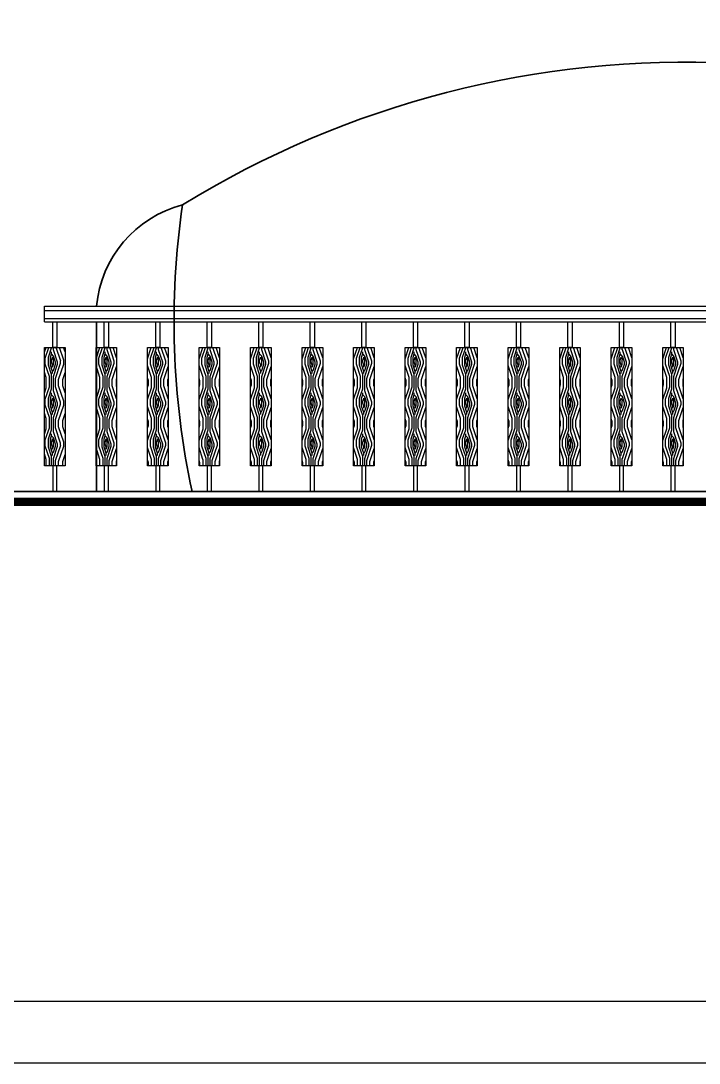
# Model space of a CAD drawing. Header units: millimetres. Extents: x 525387 to 527545, y 2235066 to 2235448.
# Drawn here: x 525724.23 to 525730.81, y 2235218.94 to 2235229.06 of the extents above; entities that cross this region are included whole.
import ezdxf

# ---------------------------------------------------------------- set-up
doc = ezdxf.new("R2010")
doc.units = ezdxf.units.MM
for name, color, linetype in [('auxiliar', 6, 'Continuous'), ('muebles', 2, 'Continuous'), ('ventanas', 3, 'Continuous')]:
    doc.layers.add(name, color=color, linetype=linetype)
doc.layers.add('muro', color=5, linetype='Continuous', lineweight=35)

msp = doc.modelspace()

# ---------------------------------------------------------------- hatches: boundary and pattern name
at = {"layer": 'muebles', "ltscale": 0.02}
h = msp.add_hatch(dxfattribs=at)
h.set_pattern_fill('HTWOOD25', color=22, scale=0.5625, angle=-90.77, style=0, pattern_type=2)
h.set_pattern_definition([(45, (525724.53824, 2235224.8634), (0, 0.39775), [0.01406, -0.26719]), (135, (525724.5482, 2235225.01257), (-0.39775, 3e-17), [0.028125, -0.253125]), (90, (525724.5283, 2235224.9529), (-0.198874, 0.198874), [0.019884, -0.059653, 0.019884, -0.039769, 0.139219, -0.119338]), (90, (525724.53824, 2235224.84352), (-0.198874, 0.198874), [0.019887, -0.039774, 0.019887, -0.3182]), (90, (525724.58796, 2235224.93302), (-0.198874, 0.198874), [0.01989, -0.37786]), (90, (525724.6178, 2235224.94296), (-0.198874, 0.198874), [0.01989, -0.37786]), (90, (525724.56807, 2235224.93302), (-0.198874, 0.198874), [0.01989, -0.37786]), (90, (525724.54819, 2235224.93302), (-0.198874, 0.198874), [0.039774, -0.357973]), (90, (525724.44875, 2235225.13189), (-0.198874, 0.198874), [0.039774, -0.35797]), (90, (525724.51836, 2235224.92307), (-0.198874, 0.198874), [0.07955, -0.3182]), (90, (525724.49847, 2235224.92307), (-0.198874, 0.198874), [0.07955, -0.3182]), (90, (525724.56807, 2235225.112), (-0.198874, 0.198874), [0.07955, -0.3182]), (90, (525724.46864, 2235224.93302), (-0.198874, 0.198874), [0.05966, -0.338085]), (90, (525724.39903, 2235224.92307), (-0.198874, 0.198874), [0.05966, -0.338085]), (90, (525724.4388, 2235224.92307), (-0.198874, 0.198874), [0.05966, -0.338085]), (90, (525724.50841, 2235225.112), (-0.198874, 0.198874), [0.09944, -0.29831]), (90, (525724.47858, 2235225.10206), (-0.198874, 0.198874), [0.09944, -0.29831]), (90, (525724.54819, 2235225.07223), (-0.198874, 0.198874), [0.13921, -0.258536]), (71.565, (525724.53824, 2235224.90318), (0.198874, 0.198874), [0.031445, -0.59745]), (71.565, (525724.51836, 2235225.00262), (0.198874, 0.198874), [0.031445, -0.59745]), (71.565, (525724.5283, 2235224.97279), (0.198874, 0.198874), [0.031445, -0.59745]), (71.565, (525724.54819, 2235224.87335), (0.198874, 0.198874), [0.06289, -0.566005]), (71.565, (525724.49847, 2235225.00262), (0.198874, 0.198874), [0.094334, -0.53456]), (71.565, (525724.46864, 2235224.99268), (0.198874, 0.198874), [0.12578, -0.503115]), (71.565, (525724.4388, 2235224.98273), (0.198874, 0.198874), [0.12578, -0.503115]), (71.565, (525724.34931, 2235225.01257), (0.198874, 0.198874), [0.12578, -0.503115]), (71.565, (525724.3692, 2235224.99268), (0.198874, 0.198874), [0.157224, -0.47167]), (71.565, (525724.39903, 2235224.98273), (0.198874, 0.198874), [0.157224, -0.47167]), (108.435, (525724.54819, 2235224.97279), (-0.198874, 0.198874), [0.031445, -0.59745]), (108.435, (525724.53824, 2235224.92307), (-0.198874, 0.198874), [0.031445, -0.59745]), (108.435, (525724.53824, 2235224.86341), (-0.198874, 0.198874), [0.06289, -0.566005]), (108.435, (525724.56807, 2235224.9529), (-0.198874, 0.198874), [0.06289, -0.566005]), (108.435, (525724.5283, 2235224.83358), (-0.198874, 0.198874), [0.094334, -0.53456]), (108.435, (525724.50841, 2235224.81369), (-0.198874, 0.198874), [0.12578, -0.503115]), (108.435, (525724.67745, 2235225.00262), (-0.198874, 0.198874), [0.12578, -0.503115]), (108.435, (525724.58796, 2235224.9529), (-0.198874, 0.198874), [0.12578, -0.503115]), (108.435, (525724.64762, 2235224.97279), (-0.198874, 0.198874), [0.157224, -0.47167]), (108.435, (525724.61779, 2235224.96285), (-0.198874, 0.198874), [0.157224, -0.47167])])
h.paths.add_polyline_path([(525724.461, 2235225.892), (525724.661, 2235225.892), (525724.661, 2235224.742), (525724.461, 2235224.742)])
h = msp.add_hatch(dxfattribs=at)
h.set_pattern_fill('HTWOOD25', color=22, scale=0.5625, angle=-90.77, style=0, pattern_type=2)
h.set_pattern_definition([(45, (525725.0589, 2235224.8634), (0, 0.39775), [0.01406, -0.26719]), (135, (525725.06886, 2235225.01257), (-0.39775, 3e-17), [0.028125, -0.253125]), (90, (525725.04897, 2235224.9529), (-0.198874, 0.198874), [0.019884, -0.059653, 0.019884, -0.039769, 0.139219, -0.119338]), (90, (525725.05891, 2235224.84352), (-0.198874, 0.198874), [0.019887, -0.039774, 0.019887, -0.3182]), (90, (525725.10863, 2235224.93302), (-0.198874, 0.198874), [0.01989, -0.37786]), (90, (525725.13846, 2235224.94296), (-0.198874, 0.198874), [0.01989, -0.37786]), (90, (525725.08875, 2235224.93302), (-0.198874, 0.198874), [0.01989, -0.37786]), (90, (525725.06886, 2235224.93302), (-0.198874, 0.198874), [0.039774, -0.357973]), (90, (525724.96942, 2235225.13189), (-0.198874, 0.198874), [0.039774, -0.35797]), (90, (525725.03903, 2235224.92307), (-0.198874, 0.198874), [0.07955, -0.3182]), (90, (525725.01914, 2235224.92307), (-0.198874, 0.198874), [0.07955, -0.3182]), (90, (525725.08875, 2235225.112), (-0.198874, 0.198874), [0.07955, -0.3182]), (90, (525724.9893, 2235224.93302), (-0.198874, 0.198874), [0.05966, -0.338085]), (90, (525724.9197, 2235224.92307), (-0.198874, 0.198874), [0.05966, -0.338085]), (90, (525724.95948, 2235224.92307), (-0.198874, 0.198874), [0.05966, -0.338085]), (90, (525725.02908, 2235225.112), (-0.198874, 0.198874), [0.09944, -0.29831]), (90, (525724.99925, 2235225.10206), (-0.198874, 0.198874), [0.09944, -0.29831]), (90, (525725.06886, 2235225.07223), (-0.198874, 0.198874), [0.13921, -0.258536]), (71.565, (525725.05891, 2235224.90318), (0.198874, 0.198874), [0.031445, -0.59745]), (71.565, (525725.03903, 2235225.00262), (0.198874, 0.198874), [0.031445, -0.59745]), (71.565, (525725.04897, 2235224.97279), (0.198874, 0.198874), [0.031445, -0.59745]), (71.565, (525725.06886, 2235224.87335), (0.198874, 0.198874), [0.06289, -0.566005]), (71.565, (525725.01914, 2235225.00262), (0.198874, 0.198874), [0.094334, -0.53456]), (71.565, (525724.98931, 2235224.99268), (0.198874, 0.198874), [0.12578, -0.503115]), (71.565, (525724.95948, 2235224.98273), (0.198874, 0.198874), [0.12578, -0.503115]), (71.565, (525724.86998, 2235225.01257), (0.198874, 0.198874), [0.12578, -0.503115]), (71.565, (525724.88987, 2235224.99268), (0.198874, 0.198874), [0.157224, -0.47167]), (71.565, (525724.9197, 2235224.98273), (0.198874, 0.198874), [0.157224, -0.47167]), (108.435, (525725.06886, 2235224.97279), (-0.198874, 0.198874), [0.031445, -0.59745]), (108.435, (525725.05891, 2235224.92307), (-0.198874, 0.198874), [0.031445, -0.59745]), (108.435, (525725.05891, 2235224.86341), (-0.198874, 0.198874), [0.06289, -0.566005]), (108.435, (525725.08875, 2235224.9529), (-0.198874, 0.198874), [0.06289, -0.566005]), (108.435, (525725.04897, 2235224.83358), (-0.198874, 0.198874), [0.094334, -0.53456]), (108.435, (525725.02908, 2235224.81369), (-0.198874, 0.198874), [0.12578, -0.503115]), (108.435, (525725.19813, 2235225.00262), (-0.198874, 0.198874), [0.12578, -0.503115]), (108.435, (525725.10863, 2235224.9529), (-0.198874, 0.198874), [0.12578, -0.503115]), (108.435, (525725.1683, 2235224.97279), (-0.198874, 0.198874), [0.157224, -0.47167]), (108.435, (525725.13846, 2235224.96285), (-0.198874, 0.198874), [0.157224, -0.47167])])
h.paths.add_polyline_path([(525724.961, 2235225.892), (525725.161, 2235225.892), (525725.161, 2235224.742), (525724.961, 2235224.742)])
h = msp.add_hatch(dxfattribs=at)
h.set_pattern_fill('HTWOOD25', color=22, scale=0.5625, angle=-90.77, style=0, pattern_type=2)
h.set_pattern_definition([(45, (525725.5589, 2235224.8634), (0, 0.39775), [0.01406, -0.26719]), (135, (525725.56886, 2235225.01257), (-0.39775, 3e-17), [0.028125, -0.253125]), (90, (525725.54897, 2235224.9529), (-0.198874, 0.198874), [0.019884, -0.059653, 0.019884, -0.039769, 0.139219, -0.119338]), (90, (525725.55891, 2235224.84352), (-0.198874, 0.198874), [0.019887, -0.039774, 0.019887, -0.3182]), (90, (525725.60863, 2235224.93302), (-0.198874, 0.198874), [0.01989, -0.37786]), (90, (525725.63846, 2235224.94296), (-0.198874, 0.198874), [0.01989, -0.37786]), (90, (525725.58875, 2235224.93302), (-0.198874, 0.198874), [0.01989, -0.37786]), (90, (525725.56886, 2235224.93302), (-0.198874, 0.198874), [0.039774, -0.357973]), (90, (525725.46942, 2235225.13189), (-0.198874, 0.198874), [0.039774, -0.35797]), (90, (525725.53903, 2235224.92307), (-0.198874, 0.198874), [0.07955, -0.3182]), (90, (525725.51914, 2235224.92307), (-0.198874, 0.198874), [0.07955, -0.3182]), (90, (525725.58875, 2235225.112), (-0.198874, 0.198874), [0.07955, -0.3182]), (90, (525725.4893, 2235224.93302), (-0.198874, 0.198874), [0.05966, -0.338085]), (90, (525725.4197, 2235224.92307), (-0.198874, 0.198874), [0.05966, -0.338085]), (90, (525725.45948, 2235224.92307), (-0.198874, 0.198874), [0.05966, -0.338085]), (90, (525725.52908, 2235225.112), (-0.198874, 0.198874), [0.09944, -0.29831]), (90, (525725.49925, 2235225.10206), (-0.198874, 0.198874), [0.09944, -0.29831]), (90, (525725.56886, 2235225.07223), (-0.198874, 0.198874), [0.13921, -0.258536]), (71.565, (525725.55891, 2235224.90318), (0.198874, 0.198874), [0.031445, -0.59745]), (71.565, (525725.53903, 2235225.00262), (0.198874, 0.198874), [0.031445, -0.59745]), (71.565, (525725.54897, 2235224.97279), (0.198874, 0.198874), [0.031445, -0.59745]), (71.565, (525725.56886, 2235224.87335), (0.198874, 0.198874), [0.06289, -0.566005]), (71.565, (525725.51914, 2235225.00262), (0.198874, 0.198874), [0.094334, -0.53456]), (71.565, (525725.48931, 2235224.99268), (0.198874, 0.198874), [0.12578, -0.503115]), (71.565, (525725.45948, 2235224.98273), (0.198874, 0.198874), [0.12578, -0.503115]), (71.565, (525725.36998, 2235225.01257), (0.198874, 0.198874), [0.12578, -0.503115]), (71.565, (525725.38987, 2235224.99268), (0.198874, 0.198874), [0.157224, -0.47167]), (71.565, (525725.4197, 2235224.98273), (0.198874, 0.198874), [0.157224, -0.47167]), (108.435, (525725.56886, 2235224.97279), (-0.198874, 0.198874), [0.031445, -0.59745]), (108.435, (525725.55891, 2235224.92307), (-0.198874, 0.198874), [0.031445, -0.59745]), (108.435, (525725.55891, 2235224.86341), (-0.198874, 0.198874), [0.06289, -0.566005]), (108.435, (525725.58875, 2235224.9529), (-0.198874, 0.198874), [0.06289, -0.566005]), (108.435, (525725.54897, 2235224.83358), (-0.198874, 0.198874), [0.094334, -0.53456]), (108.435, (525725.52908, 2235224.81369), (-0.198874, 0.198874), [0.12578, -0.503115]), (108.435, (525725.69813, 2235225.00262), (-0.198874, 0.198874), [0.12578, -0.503115]), (108.435, (525725.60863, 2235224.9529), (-0.198874, 0.198874), [0.12578, -0.503115]), (108.435, (525725.6683, 2235224.97279), (-0.198874, 0.198874), [0.157224, -0.47167]), (108.435, (525725.63846, 2235224.96285), (-0.198874, 0.198874), [0.157224, -0.47167])])
h.paths.add_polyline_path([(525725.461, 2235225.892), (525725.661, 2235225.892), (525725.661, 2235224.742), (525725.461, 2235224.742)])
h = msp.add_hatch(dxfattribs=at)
h.set_pattern_fill('HTWOOD25', color=22, scale=0.5625, angle=-90.77, style=0, pattern_type=2)
h.set_pattern_definition([(45, (525726.0589, 2235224.8634), (0, 0.39775), [0.01406, -0.26719]), (135, (525726.06886, 2235225.01257), (-0.39775, 3e-17), [0.028125, -0.253125]), (90, (525726.04897, 2235224.9529), (-0.198874, 0.198874), [0.019884, -0.059653, 0.019884, -0.039769, 0.139219, -0.119338]), (90, (525726.05891, 2235224.84352), (-0.198874, 0.198874), [0.019887, -0.039774, 0.019887, -0.3182]), (90, (525726.10863, 2235224.93302), (-0.198874, 0.198874), [0.01989, -0.37786]), (90, (525726.13846, 2235224.94296), (-0.198874, 0.198874), [0.01989, -0.37786]), (90, (525726.08875, 2235224.93302), (-0.198874, 0.198874), [0.01989, -0.37786]), (90, (525726.06886, 2235224.93302), (-0.198874, 0.198874), [0.039774, -0.357973]), (90, (525725.96942, 2235225.13189), (-0.198874, 0.198874), [0.039774, -0.35797]), (90, (525726.03903, 2235224.92307), (-0.198874, 0.198874), [0.07955, -0.3182]), (90, (525726.01914, 2235224.92307), (-0.198874, 0.198874), [0.07955, -0.3182]), (90, (525726.08875, 2235225.112), (-0.198874, 0.198874), [0.07955, -0.3182]), (90, (525725.9893, 2235224.93302), (-0.198874, 0.198874), [0.05966, -0.338085]), (90, (525725.9197, 2235224.92307), (-0.198874, 0.198874), [0.05966, -0.338085]), (90, (525725.95948, 2235224.92307), (-0.198874, 0.198874), [0.05966, -0.338085]), (90, (525726.02908, 2235225.112), (-0.198874, 0.198874), [0.09944, -0.29831]), (90, (525725.99925, 2235225.10206), (-0.198874, 0.198874), [0.09944, -0.29831]), (90, (525726.06886, 2235225.07223), (-0.198874, 0.198874), [0.13921, -0.258536]), (71.565, (525726.05891, 2235224.90318), (0.198874, 0.198874), [0.031445, -0.59745]), (71.565, (525726.03903, 2235225.00262), (0.198874, 0.198874), [0.031445, -0.59745]), (71.565, (525726.04897, 2235224.97279), (0.198874, 0.198874), [0.031445, -0.59745]), (71.565, (525726.06886, 2235224.87335), (0.198874, 0.198874), [0.06289, -0.566005]), (71.565, (525726.01914, 2235225.00262), (0.198874, 0.198874), [0.094334, -0.53456]), (71.565, (525725.98931, 2235224.99268), (0.198874, 0.198874), [0.12578, -0.503115]), (71.565, (525725.95948, 2235224.98273), (0.198874, 0.198874), [0.12578, -0.503115]), (71.565, (525725.86998, 2235225.01257), (0.198874, 0.198874), [0.12578, -0.503115]), (71.565, (525725.88987, 2235224.99268), (0.198874, 0.198874), [0.157224, -0.47167]), (71.565, (525725.9197, 2235224.98273), (0.198874, 0.198874), [0.157224, -0.47167]), (108.435, (525726.06886, 2235224.97279), (-0.198874, 0.198874), [0.031445, -0.59745]), (108.435, (525726.05891, 2235224.92307), (-0.198874, 0.198874), [0.031445, -0.59745]), (108.435, (525726.05891, 2235224.86341), (-0.198874, 0.198874), [0.06289, -0.566005]), (108.435, (525726.08875, 2235224.9529), (-0.198874, 0.198874), [0.06289, -0.566005]), (108.435, (525726.04897, 2235224.83358), (-0.198874, 0.198874), [0.094334, -0.53456]), (108.435, (525726.02908, 2235224.81369), (-0.198874, 0.198874), [0.12578, -0.503115]), (108.435, (525726.19813, 2235225.00262), (-0.198874, 0.198874), [0.12578, -0.503115]), (108.435, (525726.10863, 2235224.9529), (-0.198874, 0.198874), [0.12578, -0.503115]), (108.435, (525726.1683, 2235224.97279), (-0.198874, 0.198874), [0.157224, -0.47167]), (108.435, (525726.13846, 2235224.96285), (-0.198874, 0.198874), [0.157224, -0.47167])])
h.paths.add_polyline_path([(525725.961, 2235225.892), (525726.161, 2235225.892), (525726.161, 2235224.742), (525725.961, 2235224.742)])
h = msp.add_hatch(dxfattribs=at)
h.set_pattern_fill('HTWOOD25', color=22, scale=0.5625, angle=-90.77, style=0, pattern_type=2)
h.set_pattern_definition([(45, (525726.5589, 2235224.8634), (0, 0.39775), [0.01406, -0.26719]), (135, (525726.56886, 2235225.01257), (-0.39775, 3e-17), [0.028125, -0.253125]), (90, (525726.54897, 2235224.9529), (-0.198874, 0.198874), [0.019884, -0.059653, 0.019884, -0.039769, 0.139219, -0.119338]), (90, (525726.55891, 2235224.84352), (-0.198874, 0.198874), [0.019887, -0.039774, 0.019887, -0.3182]), (90, (525726.60863, 2235224.93302), (-0.198874, 0.198874), [0.01989, -0.37786]), (90, (525726.63846, 2235224.94296), (-0.198874, 0.198874), [0.01989, -0.37786]), (90, (525726.58875, 2235224.93302), (-0.198874, 0.198874), [0.01989, -0.37786]), (90, (525726.56886, 2235224.93302), (-0.198874, 0.198874), [0.039774, -0.357973]), (90, (525726.46942, 2235225.13189), (-0.198874, 0.198874), [0.039774, -0.35797]), (90, (525726.53903, 2235224.92307), (-0.198874, 0.198874), [0.07955, -0.3182]), (90, (525726.51914, 2235224.92307), (-0.198874, 0.198874), [0.07955, -0.3182]), (90, (525726.58875, 2235225.112), (-0.198874, 0.198874), [0.07955, -0.3182]), (90, (525726.4893, 2235224.93302), (-0.198874, 0.198874), [0.05966, -0.338085]), (90, (525726.4197, 2235224.92307), (-0.198874, 0.198874), [0.05966, -0.338085]), (90, (525726.45948, 2235224.92307), (-0.198874, 0.198874), [0.05966, -0.338085]), (90, (525726.52908, 2235225.112), (-0.198874, 0.198874), [0.09944, -0.29831]), (90, (525726.49925, 2235225.10206), (-0.198874, 0.198874), [0.09944, -0.29831]), (90, (525726.56886, 2235225.07223), (-0.198874, 0.198874), [0.13921, -0.258536]), (71.565, (525726.55891, 2235224.90318), (0.198874, 0.198874), [0.031445, -0.59745]), (71.565, (525726.53903, 2235225.00262), (0.198874, 0.198874), [0.031445, -0.59745]), (71.565, (525726.54897, 2235224.97279), (0.198874, 0.198874), [0.031445, -0.59745]), (71.565, (525726.56886, 2235224.87335), (0.198874, 0.198874), [0.06289, -0.566005]), (71.565, (525726.51914, 2235225.00262), (0.198874, 0.198874), [0.094334, -0.53456]), (71.565, (525726.48931, 2235224.99268), (0.198874, 0.198874), [0.12578, -0.503115]), (71.565, (525726.45948, 2235224.98273), (0.198874, 0.198874), [0.12578, -0.503115]), (71.565, (525726.36998, 2235225.01257), (0.198874, 0.198874), [0.12578, -0.503115]), (71.565, (525726.38987, 2235224.99268), (0.198874, 0.198874), [0.157224, -0.47167]), (71.565, (525726.4197, 2235224.98273), (0.198874, 0.198874), [0.157224, -0.47167]), (108.435, (525726.56886, 2235224.97279), (-0.198874, 0.198874), [0.031445, -0.59745]), (108.435, (525726.55891, 2235224.92307), (-0.198874, 0.198874), [0.031445, -0.59745]), (108.435, (525726.55891, 2235224.86341), (-0.198874, 0.198874), [0.06289, -0.566005]), (108.435, (525726.58875, 2235224.9529), (-0.198874, 0.198874), [0.06289, -0.566005]), (108.435, (525726.54897, 2235224.83358), (-0.198874, 0.198874), [0.094334, -0.53456]), (108.435, (525726.52908, 2235224.81369), (-0.198874, 0.198874), [0.12578, -0.503115]), (108.435, (525726.69813, 2235225.00262), (-0.198874, 0.198874), [0.12578, -0.503115]), (108.435, (525726.60863, 2235224.9529), (-0.198874, 0.198874), [0.12578, -0.503115]), (108.435, (525726.6683, 2235224.97279), (-0.198874, 0.198874), [0.157224, -0.47167]), (108.435, (525726.63846, 2235224.96285), (-0.198874, 0.198874), [0.157224, -0.47167])])
h.paths.add_polyline_path([(525726.461, 2235225.892), (525726.661, 2235225.892), (525726.661, 2235224.742), (525726.461, 2235224.742)])
h = msp.add_hatch(dxfattribs=at)
h.set_pattern_fill('HTWOOD25', color=22, scale=0.5625, angle=-90.77, style=0, pattern_type=2)
h.set_pattern_definition([(45, (525727.0589, 2235224.8634), (0, 0.39775), [0.01406, -0.26719]), (135, (525727.06886, 2235225.01257), (-0.39775, 3e-17), [0.028125, -0.253125]), (90, (525727.04897, 2235224.9529), (-0.198874, 0.198874), [0.019884, -0.059653, 0.019884, -0.039769, 0.139219, -0.119338]), (90, (525727.05891, 2235224.84352), (-0.198874, 0.198874), [0.019887, -0.039774, 0.019887, -0.3182]), (90, (525727.10863, 2235224.93302), (-0.198874, 0.198874), [0.01989, -0.37786]), (90, (525727.13846, 2235224.94296), (-0.198874, 0.198874), [0.01989, -0.37786]), (90, (525727.08875, 2235224.93302), (-0.198874, 0.198874), [0.01989, -0.37786]), (90, (525727.06886, 2235224.93302), (-0.198874, 0.198874), [0.039774, -0.357973]), (90, (525726.96942, 2235225.13189), (-0.198874, 0.198874), [0.039774, -0.35797]), (90, (525727.03903, 2235224.92307), (-0.198874, 0.198874), [0.07955, -0.3182]), (90, (525727.01914, 2235224.92307), (-0.198874, 0.198874), [0.07955, -0.3182]), (90, (525727.08875, 2235225.112), (-0.198874, 0.198874), [0.07955, -0.3182]), (90, (525726.9893, 2235224.93302), (-0.198874, 0.198874), [0.05966, -0.338085]), (90, (525726.9197, 2235224.92307), (-0.198874, 0.198874), [0.05966, -0.338085]), (90, (525726.95948, 2235224.92307), (-0.198874, 0.198874), [0.05966, -0.338085]), (90, (525727.02908, 2235225.112), (-0.198874, 0.198874), [0.09944, -0.29831]), (90, (525726.99925, 2235225.10206), (-0.198874, 0.198874), [0.09944, -0.29831]), (90, (525727.06886, 2235225.07223), (-0.198874, 0.198874), [0.13921, -0.258536]), (71.565, (525727.05891, 2235224.90318), (0.198874, 0.198874), [0.031445, -0.59745]), (71.565, (525727.03903, 2235225.00262), (0.198874, 0.198874), [0.031445, -0.59745]), (71.565, (525727.04897, 2235224.97279), (0.198874, 0.198874), [0.031445, -0.59745]), (71.565, (525727.06886, 2235224.87335), (0.198874, 0.198874), [0.06289, -0.566005]), (71.565, (525727.01914, 2235225.00262), (0.198874, 0.198874), [0.094334, -0.53456]), (71.565, (525726.98931, 2235224.99268), (0.198874, 0.198874), [0.12578, -0.503115]), (71.565, (525726.95948, 2235224.98273), (0.198874, 0.198874), [0.12578, -0.503115]), (71.565, (525726.86998, 2235225.01257), (0.198874, 0.198874), [0.12578, -0.503115]), (71.565, (525726.88987, 2235224.99268), (0.198874, 0.198874), [0.157224, -0.47167]), (71.565, (525726.9197, 2235224.98273), (0.198874, 0.198874), [0.157224, -0.47167]), (108.435, (525727.06886, 2235224.97279), (-0.198874, 0.198874), [0.031445, -0.59745]), (108.435, (525727.05891, 2235224.92307), (-0.198874, 0.198874), [0.031445, -0.59745]), (108.435, (525727.05891, 2235224.86341), (-0.198874, 0.198874), [0.06289, -0.566005]), (108.435, (525727.08875, 2235224.9529), (-0.198874, 0.198874), [0.06289, -0.566005]), (108.435, (525727.04897, 2235224.83358), (-0.198874, 0.198874), [0.094334, -0.53456]), (108.435, (525727.02908, 2235224.81369), (-0.198874, 0.198874), [0.12578, -0.503115]), (108.435, (525727.19813, 2235225.00262), (-0.198874, 0.198874), [0.12578, -0.503115]), (108.435, (525727.10863, 2235224.9529), (-0.198874, 0.198874), [0.12578, -0.503115]), (108.435, (525727.1683, 2235224.97279), (-0.198874, 0.198874), [0.157224, -0.47167]), (108.435, (525727.13846, 2235224.96285), (-0.198874, 0.198874), [0.157224, -0.47167])])
h.paths.add_polyline_path([(525726.961, 2235225.892), (525727.161, 2235225.892), (525727.161, 2235224.742), (525726.961, 2235224.742)])
h = msp.add_hatch(dxfattribs=at)
h.set_pattern_fill('HTWOOD25', color=22, scale=0.5625, angle=-90.77, style=0, pattern_type=2)
h.set_pattern_definition([(45, (525727.5589, 2235224.8634), (0, 0.39775), [0.01406, -0.26719]), (135, (525727.56886, 2235225.01257), (-0.39775, 3e-17), [0.028125, -0.253125]), (90, (525727.54897, 2235224.9529), (-0.198874, 0.198874), [0.019884, -0.059653, 0.019884, -0.039769, 0.139219, -0.119338]), (90, (525727.55891, 2235224.84352), (-0.198874, 0.198874), [0.019887, -0.039774, 0.019887, -0.3182]), (90, (525727.60863, 2235224.93302), (-0.198874, 0.198874), [0.01989, -0.37786]), (90, (525727.63846, 2235224.94296), (-0.198874, 0.198874), [0.01989, -0.37786]), (90, (525727.58875, 2235224.93302), (-0.198874, 0.198874), [0.01989, -0.37786]), (90, (525727.56886, 2235224.93302), (-0.198874, 0.198874), [0.039774, -0.357973]), (90, (525727.46942, 2235225.13189), (-0.198874, 0.198874), [0.039774, -0.35797]), (90, (525727.53903, 2235224.92307), (-0.198874, 0.198874), [0.07955, -0.3182]), (90, (525727.51914, 2235224.92307), (-0.198874, 0.198874), [0.07955, -0.3182]), (90, (525727.58875, 2235225.112), (-0.198874, 0.198874), [0.07955, -0.3182]), (90, (525727.4893, 2235224.93302), (-0.198874, 0.198874), [0.05966, -0.338085]), (90, (525727.4197, 2235224.92307), (-0.198874, 0.198874), [0.05966, -0.338085]), (90, (525727.45948, 2235224.92307), (-0.198874, 0.198874), [0.05966, -0.338085]), (90, (525727.52908, 2235225.112), (-0.198874, 0.198874), [0.09944, -0.29831]), (90, (525727.49925, 2235225.10206), (-0.198874, 0.198874), [0.09944, -0.29831]), (90, (525727.56886, 2235225.07223), (-0.198874, 0.198874), [0.13921, -0.258536]), (71.565, (525727.55891, 2235224.90318), (0.198874, 0.198874), [0.031445, -0.59745]), (71.565, (525727.53903, 2235225.00262), (0.198874, 0.198874), [0.031445, -0.59745]), (71.565, (525727.54897, 2235224.97279), (0.198874, 0.198874), [0.031445, -0.59745]), (71.565, (525727.56886, 2235224.87335), (0.198874, 0.198874), [0.06289, -0.566005]), (71.565, (525727.51914, 2235225.00262), (0.198874, 0.198874), [0.094334, -0.53456]), (71.565, (525727.48931, 2235224.99268), (0.198874, 0.198874), [0.12578, -0.503115]), (71.565, (525727.45948, 2235224.98273), (0.198874, 0.198874), [0.12578, -0.503115]), (71.565, (525727.36998, 2235225.01257), (0.198874, 0.198874), [0.12578, -0.503115]), (71.565, (525727.38987, 2235224.99268), (0.198874, 0.198874), [0.157224, -0.47167]), (71.565, (525727.4197, 2235224.98273), (0.198874, 0.198874), [0.157224, -0.47167]), (108.435, (525727.56886, 2235224.97279), (-0.198874, 0.198874), [0.031445, -0.59745]), (108.435, (525727.55891, 2235224.92307), (-0.198874, 0.198874), [0.031445, -0.59745]), (108.435, (525727.55891, 2235224.86341), (-0.198874, 0.198874), [0.06289, -0.566005]), (108.435, (525727.58875, 2235224.9529), (-0.198874, 0.198874), [0.06289, -0.566005]), (108.435, (525727.54897, 2235224.83358), (-0.198874, 0.198874), [0.094334, -0.53456]), (108.435, (525727.52908, 2235224.81369), (-0.198874, 0.198874), [0.12578, -0.503115]), (108.435, (525727.69813, 2235225.00262), (-0.198874, 0.198874), [0.12578, -0.503115]), (108.435, (525727.60863, 2235224.9529), (-0.198874, 0.198874), [0.12578, -0.503115]), (108.435, (525727.6683, 2235224.97279), (-0.198874, 0.198874), [0.157224, -0.47167]), (108.435, (525727.63846, 2235224.96285), (-0.198874, 0.198874), [0.157224, -0.47167])])
h.paths.add_polyline_path([(525727.461, 2235225.892), (525727.661, 2235225.892), (525727.661, 2235224.742), (525727.461, 2235224.742)])
h = msp.add_hatch(dxfattribs=at)
h.set_pattern_fill('HTWOOD25', color=22, scale=0.5625, angle=-90.77, style=0, pattern_type=2)
h.set_pattern_definition([(45, (525728.0589, 2235224.8634), (0, 0.39775), [0.01406, -0.26719]), (135, (525728.06886, 2235225.01257), (-0.39775, 3e-17), [0.028125, -0.253125]), (90, (525728.04897, 2235224.9529), (-0.198874, 0.198874), [0.019884, -0.059653, 0.019884, -0.039769, 0.139219, -0.119338]), (90, (525728.05891, 2235224.84352), (-0.198874, 0.198874), [0.019887, -0.039774, 0.019887, -0.3182]), (90, (525728.10863, 2235224.93302), (-0.198874, 0.198874), [0.01989, -0.37786]), (90, (525728.13846, 2235224.94296), (-0.198874, 0.198874), [0.01989, -0.37786]), (90, (525728.08875, 2235224.93302), (-0.198874, 0.198874), [0.01989, -0.37786]), (90, (525728.06886, 2235224.93302), (-0.198874, 0.198874), [0.039774, -0.357973]), (90, (525727.96942, 2235225.13189), (-0.198874, 0.198874), [0.039774, -0.35797]), (90, (525728.03903, 2235224.92307), (-0.198874, 0.198874), [0.07955, -0.3182]), (90, (525728.01914, 2235224.92307), (-0.198874, 0.198874), [0.07955, -0.3182]), (90, (525728.08875, 2235225.112), (-0.198874, 0.198874), [0.07955, -0.3182]), (90, (525727.9893, 2235224.93302), (-0.198874, 0.198874), [0.05966, -0.338085]), (90, (525727.9197, 2235224.92307), (-0.198874, 0.198874), [0.05966, -0.338085]), (90, (525727.95948, 2235224.92307), (-0.198874, 0.198874), [0.05966, -0.338085]), (90, (525728.02908, 2235225.112), (-0.198874, 0.198874), [0.09944, -0.29831]), (90, (525727.99925, 2235225.10206), (-0.198874, 0.198874), [0.09944, -0.29831]), (90, (525728.06886, 2235225.07223), (-0.198874, 0.198874), [0.13921, -0.258536]), (71.565, (525728.05891, 2235224.90318), (0.198874, 0.198874), [0.031445, -0.59745]), (71.565, (525728.03903, 2235225.00262), (0.198874, 0.198874), [0.031445, -0.59745]), (71.565, (525728.04897, 2235224.97279), (0.198874, 0.198874), [0.031445, -0.59745]), (71.565, (525728.06886, 2235224.87335), (0.198874, 0.198874), [0.06289, -0.566005]), (71.565, (525728.01914, 2235225.00262), (0.198874, 0.198874), [0.094334, -0.53456]), (71.565, (525727.98931, 2235224.99268), (0.198874, 0.198874), [0.12578, -0.503115]), (71.565, (525727.95948, 2235224.98273), (0.198874, 0.198874), [0.12578, -0.503115]), (71.565, (525727.86998, 2235225.01257), (0.198874, 0.198874), [0.12578, -0.503115]), (71.565, (525727.88987, 2235224.99268), (0.198874, 0.198874), [0.157224, -0.47167]), (71.565, (525727.9197, 2235224.98273), (0.198874, 0.198874), [0.157224, -0.47167]), (108.435, (525728.06886, 2235224.97279), (-0.198874, 0.198874), [0.031445, -0.59745]), (108.435, (525728.05891, 2235224.92307), (-0.198874, 0.198874), [0.031445, -0.59745]), (108.435, (525728.05891, 2235224.86341), (-0.198874, 0.198874), [0.06289, -0.566005]), (108.435, (525728.08875, 2235224.9529), (-0.198874, 0.198874), [0.06289, -0.566005]), (108.435, (525728.04897, 2235224.83358), (-0.198874, 0.198874), [0.094334, -0.53456]), (108.435, (525728.02908, 2235224.81369), (-0.198874, 0.198874), [0.12578, -0.503115]), (108.435, (525728.19813, 2235225.00262), (-0.198874, 0.198874), [0.12578, -0.503115]), (108.435, (525728.10863, 2235224.9529), (-0.198874, 0.198874), [0.12578, -0.503115]), (108.435, (525728.1683, 2235224.97279), (-0.198874, 0.198874), [0.157224, -0.47167]), (108.435, (525728.13846, 2235224.96285), (-0.198874, 0.198874), [0.157224, -0.47167])])
h.paths.add_polyline_path([(525727.961, 2235225.892), (525728.161, 2235225.892), (525728.161, 2235224.742), (525727.961, 2235224.742)])
h = msp.add_hatch(dxfattribs=at)
h.set_pattern_fill('HTWOOD25', color=22, scale=0.5625, angle=-90.77, style=0, pattern_type=2)
h.set_pattern_definition([(45, (525728.5589, 2235224.8634), (0, 0.39775), [0.01406, -0.26719]), (135, (525728.56886, 2235225.01257), (-0.39775, 3e-17), [0.028125, -0.253125]), (90, (525728.54897, 2235224.9529), (-0.198874, 0.198874), [0.019884, -0.059653, 0.019884, -0.039769, 0.139219, -0.119338]), (90, (525728.55891, 2235224.84352), (-0.198874, 0.198874), [0.019887, -0.039774, 0.019887, -0.3182]), (90, (525728.60863, 2235224.93302), (-0.198874, 0.198874), [0.01989, -0.37786]), (90, (525728.63846, 2235224.94296), (-0.198874, 0.198874), [0.01989, -0.37786]), (90, (525728.58875, 2235224.93302), (-0.198874, 0.198874), [0.01989, -0.37786]), (90, (525728.56886, 2235224.93302), (-0.198874, 0.198874), [0.039774, -0.357973]), (90, (525728.46942, 2235225.13189), (-0.198874, 0.198874), [0.039774, -0.35797]), (90, (525728.53903, 2235224.92307), (-0.198874, 0.198874), [0.07955, -0.3182]), (90, (525728.51914, 2235224.92307), (-0.198874, 0.198874), [0.07955, -0.3182]), (90, (525728.58875, 2235225.112), (-0.198874, 0.198874), [0.07955, -0.3182]), (90, (525728.4893, 2235224.93302), (-0.198874, 0.198874), [0.05966, -0.338085]), (90, (525728.4197, 2235224.92307), (-0.198874, 0.198874), [0.05966, -0.338085]), (90, (525728.45948, 2235224.92307), (-0.198874, 0.198874), [0.05966, -0.338085]), (90, (525728.52908, 2235225.112), (-0.198874, 0.198874), [0.09944, -0.29831]), (90, (525728.49925, 2235225.10206), (-0.198874, 0.198874), [0.09944, -0.29831]), (90, (525728.56886, 2235225.07223), (-0.198874, 0.198874), [0.13921, -0.258536]), (71.565, (525728.55891, 2235224.90318), (0.198874, 0.198874), [0.031445, -0.59745]), (71.565, (525728.53903, 2235225.00262), (0.198874, 0.198874), [0.031445, -0.59745]), (71.565, (525728.54897, 2235224.97279), (0.198874, 0.198874), [0.031445, -0.59745]), (71.565, (525728.56886, 2235224.87335), (0.198874, 0.198874), [0.06289, -0.566005]), (71.565, (525728.51914, 2235225.00262), (0.198874, 0.198874), [0.094334, -0.53456]), (71.565, (525728.48931, 2235224.99268), (0.198874, 0.198874), [0.12578, -0.503115]), (71.565, (525728.45948, 2235224.98273), (0.198874, 0.198874), [0.12578, -0.503115]), (71.565, (525728.36998, 2235225.01257), (0.198874, 0.198874), [0.12578, -0.503115]), (71.565, (525728.38987, 2235224.99268), (0.198874, 0.198874), [0.157224, -0.47167]), (71.565, (525728.4197, 2235224.98273), (0.198874, 0.198874), [0.157224, -0.47167]), (108.435, (525728.56886, 2235224.97279), (-0.198874, 0.198874), [0.031445, -0.59745]), (108.435, (525728.55891, 2235224.92307), (-0.198874, 0.198874), [0.031445, -0.59745]), (108.435, (525728.55891, 2235224.86341), (-0.198874, 0.198874), [0.06289, -0.566005]), (108.435, (525728.58875, 2235224.9529), (-0.198874, 0.198874), [0.06289, -0.566005]), (108.435, (525728.54897, 2235224.83358), (-0.198874, 0.198874), [0.094334, -0.53456]), (108.435, (525728.52908, 2235224.81369), (-0.198874, 0.198874), [0.12578, -0.503115]), (108.435, (525728.69813, 2235225.00262), (-0.198874, 0.198874), [0.12578, -0.503115]), (108.435, (525728.60863, 2235224.9529), (-0.198874, 0.198874), [0.12578, -0.503115]), (108.435, (525728.6683, 2235224.97279), (-0.198874, 0.198874), [0.157224, -0.47167]), (108.435, (525728.63846, 2235224.96285), (-0.198874, 0.198874), [0.157224, -0.47167])])
h.paths.add_polyline_path([(525728.461, 2235225.892), (525728.661, 2235225.892), (525728.661, 2235224.742), (525728.461, 2235224.742)])
h = msp.add_hatch(dxfattribs=at)
h.set_pattern_fill('HTWOOD25', color=22, scale=0.5625, angle=-90.77, style=0, pattern_type=2)
h.set_pattern_definition([(45, (525729.0589, 2235224.8634), (0, 0.39775), [0.01406, -0.26719]), (135, (525729.06886, 2235225.01257), (-0.39775, 3e-17), [0.028125, -0.253125]), (90, (525729.04897, 2235224.9529), (-0.198874, 0.198874), [0.019884, -0.059653, 0.019884, -0.039769, 0.139219, -0.119338]), (90, (525729.05891, 2235224.84352), (-0.198874, 0.198874), [0.019887, -0.039774, 0.019887, -0.3182]), (90, (525729.10863, 2235224.93302), (-0.198874, 0.198874), [0.01989, -0.37786]), (90, (525729.13846, 2235224.94296), (-0.198874, 0.198874), [0.01989, -0.37786]), (90, (525729.08875, 2235224.93302), (-0.198874, 0.198874), [0.01989, -0.37786]), (90, (525729.06886, 2235224.93302), (-0.198874, 0.198874), [0.039774, -0.357973]), (90, (525728.96942, 2235225.13189), (-0.198874, 0.198874), [0.039774, -0.35797]), (90, (525729.03903, 2235224.92307), (-0.198874, 0.198874), [0.07955, -0.3182]), (90, (525729.01914, 2235224.92307), (-0.198874, 0.198874), [0.07955, -0.3182]), (90, (525729.08875, 2235225.112), (-0.198874, 0.198874), [0.07955, -0.3182]), (90, (525728.9893, 2235224.93302), (-0.198874, 0.198874), [0.05966, -0.338085]), (90, (525728.9197, 2235224.92307), (-0.198874, 0.198874), [0.05966, -0.338085]), (90, (525728.95948, 2235224.92307), (-0.198874, 0.198874), [0.05966, -0.338085]), (90, (525729.02908, 2235225.112), (-0.198874, 0.198874), [0.09944, -0.29831]), (90, (525728.99925, 2235225.10206), (-0.198874, 0.198874), [0.09944, -0.29831]), (90, (525729.06886, 2235225.07223), (-0.198874, 0.198874), [0.13921, -0.258536]), (71.565, (525729.05891, 2235224.90318), (0.198874, 0.198874), [0.031445, -0.59745]), (71.565, (525729.03903, 2235225.00262), (0.198874, 0.198874), [0.031445, -0.59745]), (71.565, (525729.04897, 2235224.97279), (0.198874, 0.198874), [0.031445, -0.59745]), (71.565, (525729.06886, 2235224.87335), (0.198874, 0.198874), [0.06289, -0.566005]), (71.565, (525729.01914, 2235225.00262), (0.198874, 0.198874), [0.094334, -0.53456]), (71.565, (525728.98931, 2235224.99268), (0.198874, 0.198874), [0.12578, -0.503115]), (71.565, (525728.95948, 2235224.98273), (0.198874, 0.198874), [0.12578, -0.503115]), (71.565, (525728.86998, 2235225.01257), (0.198874, 0.198874), [0.12578, -0.503115]), (71.565, (525728.88987, 2235224.99268), (0.198874, 0.198874), [0.157224, -0.47167]), (71.565, (525728.9197, 2235224.98273), (0.198874, 0.198874), [0.157224, -0.47167]), (108.435, (525729.06886, 2235224.97279), (-0.198874, 0.198874), [0.031445, -0.59745]), (108.435, (525729.05891, 2235224.92307), (-0.198874, 0.198874), [0.031445, -0.59745]), (108.435, (525729.05891, 2235224.86341), (-0.198874, 0.198874), [0.06289, -0.566005]), (108.435, (525729.08875, 2235224.9529), (-0.198874, 0.198874), [0.06289, -0.566005]), (108.435, (525729.04897, 2235224.83358), (-0.198874, 0.198874), [0.094334, -0.53456]), (108.435, (525729.02908, 2235224.81369), (-0.198874, 0.198874), [0.12578, -0.503115]), (108.435, (525729.19813, 2235225.00262), (-0.198874, 0.198874), [0.12578, -0.503115]), (108.435, (525729.10863, 2235224.9529), (-0.198874, 0.198874), [0.12578, -0.503115]), (108.435, (525729.1683, 2235224.97279), (-0.198874, 0.198874), [0.157224, -0.47167]), (108.435, (525729.13846, 2235224.96285), (-0.198874, 0.198874), [0.157224, -0.47167])])
h.paths.add_polyline_path([(525728.961, 2235225.892), (525729.161, 2235225.892), (525729.161, 2235224.742), (525728.961, 2235224.742)])
h = msp.add_hatch(dxfattribs=at)
h.set_pattern_fill('HTWOOD25', color=22, scale=0.5625, angle=-90.77, style=0, pattern_type=2)
h.set_pattern_definition([(45, (525729.5589, 2235224.8634), (0, 0.39775), [0.01406, -0.26719]), (135, (525729.56886, 2235225.01257), (-0.39775, 3e-17), [0.028125, -0.253125]), (90, (525729.54897, 2235224.9529), (-0.198874, 0.198874), [0.019884, -0.059653, 0.019884, -0.039769, 0.139219, -0.119338]), (90, (525729.55891, 2235224.84352), (-0.198874, 0.198874), [0.019887, -0.039774, 0.019887, -0.3182]), (90, (525729.60863, 2235224.93302), (-0.198874, 0.198874), [0.01989, -0.37786]), (90, (525729.63846, 2235224.94296), (-0.198874, 0.198874), [0.01989, -0.37786]), (90, (525729.58875, 2235224.93302), (-0.198874, 0.198874), [0.01989, -0.37786]), (90, (525729.56886, 2235224.93302), (-0.198874, 0.198874), [0.039774, -0.357973]), (90, (525729.46942, 2235225.13189), (-0.198874, 0.198874), [0.039774, -0.35797]), (90, (525729.53903, 2235224.92307), (-0.198874, 0.198874), [0.07955, -0.3182]), (90, (525729.51914, 2235224.92307), (-0.198874, 0.198874), [0.07955, -0.3182]), (90, (525729.58875, 2235225.112), (-0.198874, 0.198874), [0.07955, -0.3182]), (90, (525729.4893, 2235224.93302), (-0.198874, 0.198874), [0.05966, -0.338085]), (90, (525729.4197, 2235224.92307), (-0.198874, 0.198874), [0.05966, -0.338085]), (90, (525729.45948, 2235224.92307), (-0.198874, 0.198874), [0.05966, -0.338085]), (90, (525729.52908, 2235225.112), (-0.198874, 0.198874), [0.09944, -0.29831]), (90, (525729.49925, 2235225.10206), (-0.198874, 0.198874), [0.09944, -0.29831]), (90, (525729.56886, 2235225.07223), (-0.198874, 0.198874), [0.13921, -0.258536]), (71.565, (525729.55891, 2235224.90318), (0.198874, 0.198874), [0.031445, -0.59745]), (71.565, (525729.53903, 2235225.00262), (0.198874, 0.198874), [0.031445, -0.59745]), (71.565, (525729.54897, 2235224.97279), (0.198874, 0.198874), [0.031445, -0.59745]), (71.565, (525729.56886, 2235224.87335), (0.198874, 0.198874), [0.06289, -0.566005]), (71.565, (525729.51914, 2235225.00262), (0.198874, 0.198874), [0.094334, -0.53456]), (71.565, (525729.48931, 2235224.99268), (0.198874, 0.198874), [0.12578, -0.503115]), (71.565, (525729.45948, 2235224.98273), (0.198874, 0.198874), [0.12578, -0.503115]), (71.565, (525729.36998, 2235225.01257), (0.198874, 0.198874), [0.12578, -0.503115]), (71.565, (525729.38987, 2235224.99268), (0.198874, 0.198874), [0.157224, -0.47167]), (71.565, (525729.4197, 2235224.98273), (0.198874, 0.198874), [0.157224, -0.47167]), (108.435, (525729.56886, 2235224.97279), (-0.198874, 0.198874), [0.031445, -0.59745]), (108.435, (525729.55891, 2235224.92307), (-0.198874, 0.198874), [0.031445, -0.59745]), (108.435, (525729.55891, 2235224.86341), (-0.198874, 0.198874), [0.06289, -0.566005]), (108.435, (525729.58875, 2235224.9529), (-0.198874, 0.198874), [0.06289, -0.566005]), (108.435, (525729.54897, 2235224.83358), (-0.198874, 0.198874), [0.094334, -0.53456]), (108.435, (525729.52908, 2235224.81369), (-0.198874, 0.198874), [0.12578, -0.503115]), (108.435, (525729.69813, 2235225.00262), (-0.198874, 0.198874), [0.12578, -0.503115]), (108.435, (525729.60863, 2235224.9529), (-0.198874, 0.198874), [0.12578, -0.503115]), (108.435, (525729.6683, 2235224.97279), (-0.198874, 0.198874), [0.157224, -0.47167]), (108.435, (525729.63846, 2235224.96285), (-0.198874, 0.198874), [0.157224, -0.47167])])
h.paths.add_polyline_path([(525729.461, 2235225.892), (525729.661, 2235225.892), (525729.661, 2235224.742), (525729.461, 2235224.742)])
h = msp.add_hatch(dxfattribs=at)
h.set_pattern_fill('HTWOOD25', color=22, scale=0.5625, angle=-90.77, style=0, pattern_type=2)
h.set_pattern_definition([(45, (525730.0589, 2235224.8634), (0, 0.39775), [0.01406, -0.26719]), (135, (525730.06886, 2235225.01257), (-0.39775, 3e-17), [0.028125, -0.253125]), (90, (525730.04897, 2235224.9529), (-0.198874, 0.198874), [0.019884, -0.059653, 0.019884, -0.039769, 0.139219, -0.119338]), (90, (525730.05891, 2235224.84352), (-0.198874, 0.198874), [0.019887, -0.039774, 0.019887, -0.3182]), (90, (525730.10863, 2235224.93302), (-0.198874, 0.198874), [0.01989, -0.37786]), (90, (525730.13846, 2235224.94296), (-0.198874, 0.198874), [0.01989, -0.37786]), (90, (525730.08875, 2235224.93302), (-0.198874, 0.198874), [0.01989, -0.37786]), (90, (525730.06886, 2235224.93302), (-0.198874, 0.198874), [0.039774, -0.357973]), (90, (525729.96942, 2235225.13189), (-0.198874, 0.198874), [0.039774, -0.35797]), (90, (525730.03903, 2235224.92307), (-0.198874, 0.198874), [0.07955, -0.3182]), (90, (525730.01914, 2235224.92307), (-0.198874, 0.198874), [0.07955, -0.3182]), (90, (525730.08875, 2235225.112), (-0.198874, 0.198874), [0.07955, -0.3182]), (90, (525729.9893, 2235224.93302), (-0.198874, 0.198874), [0.05966, -0.338085]), (90, (525729.9197, 2235224.92307), (-0.198874, 0.198874), [0.05966, -0.338085]), (90, (525729.95948, 2235224.92307), (-0.198874, 0.198874), [0.05966, -0.338085]), (90, (525730.02908, 2235225.112), (-0.198874, 0.198874), [0.09944, -0.29831]), (90, (525729.99925, 2235225.10206), (-0.198874, 0.198874), [0.09944, -0.29831]), (90, (525730.06886, 2235225.07223), (-0.198874, 0.198874), [0.13921, -0.258536]), (71.565, (525730.05891, 2235224.90318), (0.198874, 0.198874), [0.031445, -0.59745]), (71.565, (525730.03903, 2235225.00262), (0.198874, 0.198874), [0.031445, -0.59745]), (71.565, (525730.04897, 2235224.97279), (0.198874, 0.198874), [0.031445, -0.59745]), (71.565, (525730.06886, 2235224.87335), (0.198874, 0.198874), [0.06289, -0.566005]), (71.565, (525730.01914, 2235225.00262), (0.198874, 0.198874), [0.094334, -0.53456]), (71.565, (525729.98931, 2235224.99268), (0.198874, 0.198874), [0.12578, -0.503115]), (71.565, (525729.95948, 2235224.98273), (0.198874, 0.198874), [0.12578, -0.503115]), (71.565, (525729.86998, 2235225.01257), (0.198874, 0.198874), [0.12578, -0.503115]), (71.565, (525729.88987, 2235224.99268), (0.198874, 0.198874), [0.157224, -0.47167]), (71.565, (525729.9197, 2235224.98273), (0.198874, 0.198874), [0.157224, -0.47167]), (108.435, (525730.06886, 2235224.97279), (-0.198874, 0.198874), [0.031445, -0.59745]), (108.435, (525730.05891, 2235224.92307), (-0.198874, 0.198874), [0.031445, -0.59745]), (108.435, (525730.05891, 2235224.86341), (-0.198874, 0.198874), [0.06289, -0.566005]), (108.435, (525730.08875, 2235224.9529), (-0.198874, 0.198874), [0.06289, -0.566005]), (108.435, (525730.04897, 2235224.83358), (-0.198874, 0.198874), [0.094334, -0.53456]), (108.435, (525730.02908, 2235224.81369), (-0.198874, 0.198874), [0.12578, -0.503115]), (108.435, (525730.19813, 2235225.00262), (-0.198874, 0.198874), [0.12578, -0.503115]), (108.435, (525730.10863, 2235224.9529), (-0.198874, 0.198874), [0.12578, -0.503115]), (108.435, (525730.1683, 2235224.97279), (-0.198874, 0.198874), [0.157224, -0.47167]), (108.435, (525730.13846, 2235224.96285), (-0.198874, 0.198874), [0.157224, -0.47167])])
h.paths.add_polyline_path([(525729.961, 2235225.892), (525730.161, 2235225.892), (525730.161, 2235224.742), (525729.961, 2235224.742)])
h = msp.add_hatch(dxfattribs=at)
h.set_pattern_fill('HTWOOD25', color=22, scale=0.5625, angle=-90.77, style=0, pattern_type=2)
h.set_pattern_definition([(45, (525730.5589, 2235224.8634), (0, 0.39775), [0.01406, -0.26719]), (135, (525730.56886, 2235225.01257), (-0.39775, 3e-17), [0.028125, -0.253125]), (90, (525730.54897, 2235224.9529), (-0.198874, 0.198874), [0.019884, -0.059653, 0.019884, -0.039769, 0.139219, -0.119338]), (90, (525730.55891, 2235224.84352), (-0.198874, 0.198874), [0.019887, -0.039774, 0.019887, -0.3182]), (90, (525730.60863, 2235224.93302), (-0.198874, 0.198874), [0.01989, -0.37786]), (90, (525730.63846, 2235224.94296), (-0.198874, 0.198874), [0.01989, -0.37786]), (90, (525730.58875, 2235224.93302), (-0.198874, 0.198874), [0.01989, -0.37786]), (90, (525730.56886, 2235224.93302), (-0.198874, 0.198874), [0.039774, -0.357973]), (90, (525730.46942, 2235225.13189), (-0.198874, 0.198874), [0.039774, -0.35797]), (90, (525730.53903, 2235224.92307), (-0.198874, 0.198874), [0.07955, -0.3182]), (90, (525730.51914, 2235224.92307), (-0.198874, 0.198874), [0.07955, -0.3182]), (90, (525730.58875, 2235225.112), (-0.198874, 0.198874), [0.07955, -0.3182]), (90, (525730.4893, 2235224.93302), (-0.198874, 0.198874), [0.05966, -0.338085]), (90, (525730.4197, 2235224.92307), (-0.198874, 0.198874), [0.05966, -0.338085]), (90, (525730.45948, 2235224.92307), (-0.198874, 0.198874), [0.05966, -0.338085]), (90, (525730.52908, 2235225.112), (-0.198874, 0.198874), [0.09944, -0.29831]), (90, (525730.49925, 2235225.10206), (-0.198874, 0.198874), [0.09944, -0.29831]), (90, (525730.56886, 2235225.07223), (-0.198874, 0.198874), [0.13921, -0.258536]), (71.565, (525730.55891, 2235224.90318), (0.198874, 0.198874), [0.031445, -0.59745]), (71.565, (525730.53903, 2235225.00262), (0.198874, 0.198874), [0.031445, -0.59745]), (71.565, (525730.54897, 2235224.97279), (0.198874, 0.198874), [0.031445, -0.59745]), (71.565, (525730.56886, 2235224.87335), (0.198874, 0.198874), [0.06289, -0.566005]), (71.565, (525730.51914, 2235225.00262), (0.198874, 0.198874), [0.094334, -0.53456]), (71.565, (525730.48931, 2235224.99268), (0.198874, 0.198874), [0.12578, -0.503115]), (71.565, (525730.45948, 2235224.98273), (0.198874, 0.198874), [0.12578, -0.503115]), (71.565, (525730.36998, 2235225.01257), (0.198874, 0.198874), [0.12578, -0.503115]), (71.565, (525730.38987, 2235224.99268), (0.198874, 0.198874), [0.157224, -0.47167]), (71.565, (525730.4197, 2235224.98273), (0.198874, 0.198874), [0.157224, -0.47167]), (108.435, (525730.56886, 2235224.97279), (-0.198874, 0.198874), [0.031445, -0.59745]), (108.435, (525730.55891, 2235224.92307), (-0.198874, 0.198874), [0.031445, -0.59745]), (108.435, (525730.55891, 2235224.86341), (-0.198874, 0.198874), [0.06289, -0.566005]), (108.435, (525730.58875, 2235224.9529), (-0.198874, 0.198874), [0.06289, -0.566005]), (108.435, (525730.54897, 2235224.83358), (-0.198874, 0.198874), [0.094334, -0.53456]), (108.435, (525730.52908, 2235224.81369), (-0.198874, 0.198874), [0.12578, -0.503115]), (108.435, (525730.69813, 2235225.00262), (-0.198874, 0.198874), [0.12578, -0.503115]), (108.435, (525730.60863, 2235224.9529), (-0.198874, 0.198874), [0.12578, -0.503115]), (108.435, (525730.6683, 2235224.97279), (-0.198874, 0.198874), [0.157224, -0.47167]), (108.435, (525730.63846, 2235224.96285), (-0.198874, 0.198874), [0.157224, -0.47167])])
h.paths.add_polyline_path([(525730.461, 2235225.892), (525730.661, 2235225.892), (525730.661, 2235224.742), (525730.461, 2235224.742)])

# ---------------------------------------------------------------- linework, layer by layer
at = {"layer": 'auxiliar', "color": 1, "linetype": 'Continuous', "lineweight": -3}
for points in [[(525706.131, 2235278.94), (525796.131, 2235278.94), (525796.131, 2235218.94), (525706.131, 2235218.94)], [(525706.731, 2235278.34), (525795.531, 2235278.34), (525795.531, 2235219.54), (525706.731, 2235219.54)]]:
    msp.add_lwpolyline(points, close=True, dxfattribs=at)
at = {"layer": 'muro', "color": 8}
msp.add_line((525724.965, 2235226.142), (525724.965, 2235224.492), dxfattribs=at)
at = {"layer": 'muro'}
msp.add_line((525715.691, 2235224.492), (525738.574, 2235224.492), dxfattribs=at)
at = {"layer": 'muro', "const_width": 0.08}
msp.add_lwpolyline([(525714.992, 2235228.477), (525715.614, 2235224.392), (525738.574, 2235224.392)], dxfattribs=at)
at = {"layer": 'muro', "color": 8}
for centre, radius, start, end in [((525730.685, 2235219.363), 9.299, 87.2367, 121.682), ((525726.081, 2235226.194), 1.118, 104.5087, 174.9899), ((525733.513, 2235226.139), 7.795, 171.6106, 192.2008)]:
    msp.add_arc(centre, radius, start, end, dxfattribs=at)
at = {"layer": 'ventanas', "color": 2}
for p, q in [((525724.461, 2235226.292), (525733.098, 2235226.292)), ((525724.461, 2235226.142), (525724.461, 2235226.292)), ((525724.461, 2235226.142), (525733.098, 2235226.142))]:
    msp.add_line(p, q, dxfattribs=at)
at = {"layer": 'ventanas', "color": 6}
for p, q in [((525724.461, 2235226.252), (525733.098, 2235226.252)), ((525724.461, 2235226.172), (525733.098, 2235226.172))]:
    msp.add_line(p, q, dxfattribs=at)
at = {"layer": 'ventanas', "color": 2}
for points in [[(525724.541, 2235226.142), (525724.581, 2235226.142), (525724.581, 2235225.892), (525724.541, 2235225.892)], [(525725.041, 2235226.142), (525725.081, 2235226.142), (525725.081, 2235225.892), (525725.041, 2235225.892)], [(525725.541, 2235226.142), (525725.581, 2235226.142), (525725.581, 2235225.892), (525725.541, 2235225.892)], [(525726.041, 2235226.142), (525726.081, 2235226.142), (525726.081, 2235225.892), (525726.041, 2235225.892)], [(525726.541, 2235226.142), (525726.581, 2235226.142), (525726.581, 2235225.892), (525726.541, 2235225.892)], [(525727.041, 2235226.142), (525727.081, 2235226.142), (525727.081, 2235225.892), (525727.041, 2235225.892)], [(525727.541, 2235226.142), (525727.581, 2235226.142), (525727.581, 2235225.892), (525727.541, 2235225.892)], [(525728.041, 2235226.142), (525728.081, 2235226.142), (525728.081, 2235225.892), (525728.041, 2235225.892)], [(525728.541, 2235226.142), (525728.581, 2235226.142), (525728.581, 2235225.892), (525728.541, 2235225.892)], [(525729.041, 2235226.142), (525729.081, 2235226.142), (525729.081, 2235225.892), (525729.041, 2235225.892)], [(525729.541, 2235226.142), (525729.581, 2235226.142), (525729.581, 2235225.892), (525729.541, 2235225.892)], [(525730.041, 2235226.142), (525730.081, 2235226.142), (525730.081, 2235225.892), (525730.041, 2235225.892)], [(525730.541, 2235226.142), (525730.581, 2235226.142), (525730.581, 2235225.892), (525730.541, 2235225.892)], [(525724.461, 2235225.892), (525724.661, 2235225.892), (525724.661, 2235224.742), (525724.461, 2235224.742)], [(525724.961, 2235225.892), (525725.161, 2235225.892), (525725.161, 2235224.742), (525724.961, 2235224.742)], [(525725.461, 2235225.892), (525725.661, 2235225.892), (525725.661, 2235224.742), (525725.461, 2235224.742)], [(525725.961, 2235225.892), (525726.161, 2235225.892), (525726.161, 2235224.742), (525725.961, 2235224.742)], [(525726.461, 2235225.892), (525726.661, 2235225.892), (525726.661, 2235224.742), (525726.461, 2235224.742)], [(525726.961, 2235225.892), (525727.161, 2235225.892), (525727.161, 2235224.742), (525726.961, 2235224.742)], [(525727.461, 2235225.892), (525727.661, 2235225.892), (525727.661, 2235224.742), (525727.461, 2235224.742)], [(525727.961, 2235225.892), (525728.161, 2235225.892), (525728.161, 2235224.742), (525727.961, 2235224.742)], [(525728.461, 2235225.892), (525728.661, 2235225.892), (525728.661, 2235224.742), (525728.461, 2235224.742)], [(525728.961, 2235225.892), (525729.161, 2235225.892), (525729.161, 2235224.742), (525728.961, 2235224.742)], [(525729.461, 2235225.892), (525729.661, 2235225.892), (525729.661, 2235224.742), (525729.461, 2235224.742)], [(525729.961, 2235225.892), (525730.161, 2235225.892), (525730.161, 2235224.742), (525729.961, 2235224.742)], [(525730.461, 2235225.892), (525730.661, 2235225.892), (525730.661, 2235224.742), (525730.461, 2235224.742)], [(525724.541, 2235224.492), (525724.581, 2235224.492), (525724.581, 2235224.742), (525724.541, 2235224.742)], [(525725.041, 2235224.492), (525725.081, 2235224.492), (525725.081, 2235224.742), (525725.041, 2235224.742)], [(525725.541, 2235224.492), (525725.581, 2235224.492), (525725.581, 2235224.742), (525725.541, 2235224.742)], [(525726.041, 2235224.492), (525726.081, 2235224.492), (525726.081, 2235224.742), (525726.041, 2235224.742)], [(525726.541, 2235224.492), (525726.581, 2235224.492), (525726.581, 2235224.742), (525726.541, 2235224.742)], [(525727.041, 2235224.492), (525727.081, 2235224.492), (525727.081, 2235224.742), (525727.041, 2235224.742)], [(525727.541, 2235224.492), (525727.581, 2235224.492), (525727.581, 2235224.742), (525727.541, 2235224.742)], [(525728.041, 2235224.492), (525728.081, 2235224.492), (525728.081, 2235224.742), (525728.041, 2235224.742)], [(525728.541, 2235224.492), (525728.581, 2235224.492), (525728.581, 2235224.742), (525728.541, 2235224.742)], [(525729.041, 2235224.492), (525729.081, 2235224.492), (525729.081, 2235224.742), (525729.041, 2235224.742)], [(525729.541, 2235224.492), (525729.581, 2235224.492), (525729.581, 2235224.742), (525729.541, 2235224.742)], [(525730.041, 2235224.492), (525730.081, 2235224.492), (525730.081, 2235224.742), (525730.041, 2235224.742)], [(525730.541, 2235224.492), (525730.581, 2235224.492), (525730.581, 2235224.742), (525730.541, 2235224.742)]]:
    msp.add_lwpolyline(points, close=True, dxfattribs=at)

doc.saveas('drawing.dxf')
